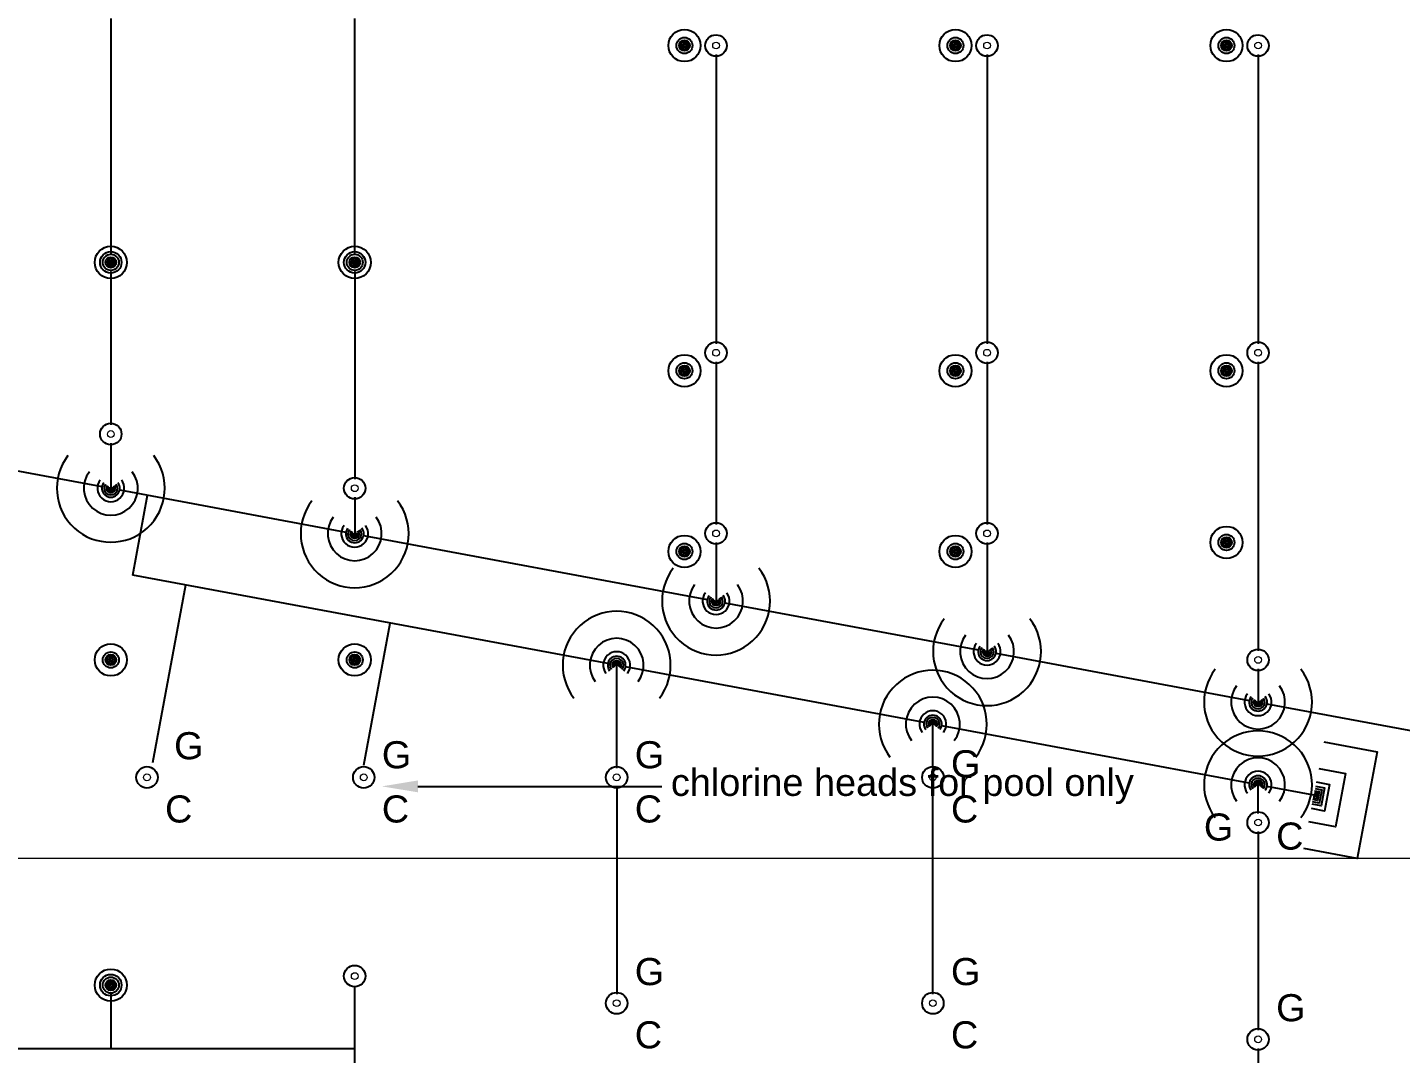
# Model space of a CAD drawing. Extents: x -24247 to 247, y -156 to 1335.
# Drawn here: x -2945 to -2337, y 625 to 1080 of the extents above; entities that cross this region are included whole.
import ezdxf
from ezdxf import colors
from ezdxf.entities.mleader import LeaderData, LeaderLine
from ezdxf.math import Vec2, Vec3

# ---------------------------------------------------------------- set-up
doc = ezdxf.new("R2010")
doc.units = 0
doc.header["$LTSCALE"] = 48
doc.header["$MEASUREMENT"] = 0
for name, color, linetype in [('F-DRYP-N', 3, 'Continuous'), ('F-DRYP-N @ 1 (1)', 3, 'Continuous'), ('F-DRYP-N @ 1 (2)', 3, 'Continuous'), ('F-DRYP-N @ 12', 3, 'Continuous'), ('F-DRYP-N @ 128', 3, 'Continuous'), ('F-DRYP-N @ 16', 3, 'Continuous'), ('F-DRYP-N @ 192', 3, 'Continuous'), ('F-DRYP-N @ 2', 3, 'Continuous'), ('F-DRYP-N @ 24', 3, 'Continuous'), ('F-DRYP-N @ 384', 3, 'Continuous'), ('F-DRYP-N @ 4', 3, 'Continuous'), ('F-DRYP-N @ 48', 3, 'Continuous'), ('F-DRYP-N @ 64', 3, 'Continuous'), ('F-DRYP-N @ 768', 3, 'Continuous'), ('F-DRYP-N @ 8', 3, 'Continuous'), ('F-DRYP-N @ 96', 3, 'Continuous'), ('F-SPRK-HEAD-N', 2, 'Continuous'), ('F-SPRK-HEAD-N @ 1 (1)', 2, 'Continuous'), ('F-SPRK-HEAD-N @ 1 (2)', 2, 'Continuous'), ('F-SPRK-HEAD-N @ 128', 2, 'Continuous'), ('F-SPRK-HEAD-N @ 192', 2, 'Continuous'), ('F-SPRK-HEAD-N @ 48', 2, 'Continuous'), ('F-SPRK-HEAD-N @ 64', 2, 'Continuous'), ('F-SPRK-HEAD-N @ 96', 2, 'Continuous')]:
    doc.layers.add(name, color=color, linetype=linetype)
doc.layers.add('G-ANNO-TEXT', color=70, linetype='Continuous', lineweight=0)
doc.styles.add('Arial', font='arial.ttf')

# ---------------------------------------------------------------- blocks, each defined once
blk = doc.blocks.new('*U14')
blk.add_circle((0, 0), 0.0371)
at = {"color": 7, "lineweight": 0}
blk.add_circle((0, 0), 0.0117, dxfattribs=at)
blk = doc.blocks.new('*U463')
at = {"layer": 'F-SPRK-HEAD-N @ 1 (1)'}
blk.add_blockref('*U14', (-2908, 655.74), dxfattribs=at)
at = {"layer": 'F-SPRK-HEAD-N @ 1 (2)'}
blk.add_blockref('*U14', (-2908, 655.74), dxfattribs=at)
at = {"layer": 'F-SPRK-HEAD-N @ 128', "xscale": 128, "yscale": 128, "zscale": 128}
blk.add_blockref('*U14', (-2908, 655.74), dxfattribs=at)
at = {"layer": 'F-SPRK-HEAD-N @ 192', "xscale": 192, "yscale": 192, "zscale": 192}
blk.add_blockref('*U14', (-2908, 655.74), dxfattribs=at)
at = {"layer": 'F-SPRK-HEAD-N @ 48', "xscale": 48, "yscale": 48, "zscale": 48}
blk.add_blockref('*U14', (-2908, 655.74), dxfattribs=at)
at = {"layer": 'F-SPRK-HEAD-N @ 64', "xscale": 64, "yscale": 64, "zscale": 64}
blk.add_blockref('*U14', (-2908, 655.74), dxfattribs=at)
at = {"layer": 'F-SPRK-HEAD-N @ 96', "xscale": 96, "yscale": 96, "zscale": 96}
blk.add_blockref('*U14', (-2908, 655.74), dxfattribs=at)
blk = doc.blocks.new('*U464')
at = {"layer": 'F-SPRK-HEAD-N @ 1 (1)'}
blk.add_blockref('*U14', (-2908, 799.74), dxfattribs=at)
at = {"layer": 'F-SPRK-HEAD-N @ 1 (2)'}
blk.add_blockref('*U14', (-2908, 799.74), dxfattribs=at)
at = {"layer": 'F-SPRK-HEAD-N @ 128', "xscale": 128, "yscale": 128, "zscale": 128}
blk.add_blockref('*U14', (-2908, 899.74), dxfattribs=at)
at = {"layer": 'F-SPRK-HEAD-N @ 192', "xscale": 192, "yscale": 192, "zscale": 192}
blk.add_blockref('*U14', (-2908, 799.74), dxfattribs=at)
at = {"layer": 'F-SPRK-HEAD-N @ 48', "xscale": 48, "yscale": 48, "zscale": 48}
blk.add_blockref('*U14', (-2908, 799.74), dxfattribs=at)
at = {"layer": 'F-SPRK-HEAD-N @ 64', "xscale": 64, "yscale": 64, "zscale": 64}
blk.add_blockref('*U14', (-2908, 799.74), dxfattribs=at)
at = {"layer": 'F-SPRK-HEAD-N @ 96', "xscale": 96, "yscale": 96, "zscale": 96}
blk.add_blockref('*U14', (-2908, 799.74), dxfattribs=at)
blk = doc.blocks.new('*U674')
at = {"layer": 'F-SPRK-HEAD-N @ 1 (1)'}
blk.add_blockref('*U14', (-2800, 799.74), dxfattribs=at)
at = {"layer": 'F-SPRK-HEAD-N @ 1 (2)'}
blk.add_blockref('*U14', (-2800, 799.74), dxfattribs=at)
at = {"layer": 'F-SPRK-HEAD-N @ 128', "xscale": 128, "yscale": 128, "zscale": 128}
blk.add_blockref('*U14', (-2800, 875.74), dxfattribs=at)
at = {"layer": 'F-SPRK-HEAD-N @ 192', "xscale": 192, "yscale": 192, "zscale": 192}
blk.add_blockref('*U14', (-2800, 799.74), dxfattribs=at)
at = {"layer": 'F-SPRK-HEAD-N @ 48', "xscale": 48, "yscale": 48, "zscale": 48}
blk.add_blockref('*U14', (-2800, 799.74), dxfattribs=at)
at = {"layer": 'F-SPRK-HEAD-N @ 64', "xscale": 64, "yscale": 64, "zscale": 64}
blk.add_blockref('*U14', (-2800, 799.74), dxfattribs=at)
at = {"layer": 'F-SPRK-HEAD-N @ 96', "xscale": 96, "yscale": 96, "zscale": 96}
blk.add_blockref('*U14', (-2800, 799.74), dxfattribs=at)
blk = doc.blocks.new('*U675')
at = {"layer": 'F-SPRK-HEAD-N @ 1 (1)'}
blk.add_blockref('*U14', (-2800, 975.74), dxfattribs=at)
at = {"layer": 'F-SPRK-HEAD-N @ 1 (2)'}
blk.add_blockref('*U14', (-2800, 975.74), dxfattribs=at)
at = {"layer": 'F-SPRK-HEAD-N @ 128', "xscale": 128, "yscale": 128, "zscale": 128}
blk.add_blockref('*U14', (-2800, 975.74), dxfattribs=at)
at = {"layer": 'F-SPRK-HEAD-N @ 192', "xscale": 192, "yscale": 192, "zscale": 192}
blk.add_blockref('*U14', (-2800, 975.74), dxfattribs=at)
at = {"layer": 'F-SPRK-HEAD-N @ 48', "xscale": 48, "yscale": 48, "zscale": 48}
blk.add_blockref('*U14', (-2800, 975.74), dxfattribs=at)
at = {"layer": 'F-SPRK-HEAD-N @ 64', "xscale": 64, "yscale": 64, "zscale": 64}
blk.add_blockref('*U14', (-2800, 975.74), dxfattribs=at)
at = {"layer": 'F-SPRK-HEAD-N @ 96', "xscale": 96, "yscale": 96, "zscale": 96}
blk.add_blockref('*U14', (-2800, 975.74), dxfattribs=at)
blk = doc.blocks.new('*U676')
at = {"layer": 'F-SPRK-HEAD-N @ 1 (1)'}
blk.add_blockref('*U14', (-2908, 975.74), dxfattribs=at)
at = {"layer": 'F-SPRK-HEAD-N @ 1 (2)'}
blk.add_blockref('*U14', (-2908, 975.74), dxfattribs=at)
at = {"layer": 'F-SPRK-HEAD-N @ 128', "xscale": 128, "yscale": 128, "zscale": 128}
blk.add_blockref('*U14', (-2908, 975.74), dxfattribs=at)
at = {"layer": 'F-SPRK-HEAD-N @ 192', "xscale": 192, "yscale": 192, "zscale": 192}
blk.add_blockref('*U14', (-2908, 975.74), dxfattribs=at)
at = {"layer": 'F-SPRK-HEAD-N @ 48', "xscale": 48, "yscale": 48, "zscale": 48}
blk.add_blockref('*U14', (-2908, 975.74), dxfattribs=at)
at = {"layer": 'F-SPRK-HEAD-N @ 64', "xscale": 64, "yscale": 64, "zscale": 64}
blk.add_blockref('*U14', (-2908, 975.74), dxfattribs=at)
at = {"layer": 'F-SPRK-HEAD-N @ 96', "xscale": 96, "yscale": 96, "zscale": 96}
blk.add_blockref('*U14', (-2908, 975.74), dxfattribs=at)
blk = doc.blocks.new('*U703')
at = {"layer": 'F-SPRK-HEAD-N @ 1 (1)'}
blk.add_blockref('*U14', (-2414, 927.74), dxfattribs=at)
at = {"layer": 'F-SPRK-HEAD-N @ 1 (2)'}
blk.add_blockref('*U14', (-2414, 927.74), dxfattribs=at)
at = {"layer": 'F-SPRK-HEAD-N @ 128', "xscale": 128, "yscale": 128, "zscale": 128}
blk.add_blockref('*U14', (-2400, 935.74), dxfattribs=at)
at = {"layer": 'F-SPRK-HEAD-N @ 192', "xscale": 192, "yscale": 192, "zscale": 192}
blk.add_blockref('*U14', (-2414, 927.74), dxfattribs=at)
at = {"layer": 'F-SPRK-HEAD-N @ 48', "xscale": 48, "yscale": 48, "zscale": 48}
blk.add_blockref('*U14', (-2414, 927.74), dxfattribs=at)
at = {"layer": 'F-SPRK-HEAD-N @ 64', "xscale": 64, "yscale": 64, "zscale": 64}
blk.add_blockref('*U14', (-2414, 927.74), dxfattribs=at)
at = {"layer": 'F-SPRK-HEAD-N @ 96', "xscale": 96, "yscale": 96, "zscale": 96}
blk.add_blockref('*U14', (-2414, 927.74), dxfattribs=at)
blk = doc.blocks.new('*U704')
at = {"layer": 'F-SPRK-HEAD-N @ 1 (1)'}
blk.add_blockref('*U14', (-2414, 1071.74), dxfattribs=at)
at = {"layer": 'F-SPRK-HEAD-N @ 1 (2)'}
blk.add_blockref('*U14', (-2414, 1071.74), dxfattribs=at)
at = {"layer": 'F-SPRK-HEAD-N @ 128', "xscale": 128, "yscale": 128, "zscale": 128}
blk.add_blockref('*U14', (-2400, 1071.74), dxfattribs=at)
at = {"layer": 'F-SPRK-HEAD-N @ 192', "xscale": 192, "yscale": 192, "zscale": 192}
blk.add_blockref('*U14', (-2414, 1071.74), dxfattribs=at)
at = {"layer": 'F-SPRK-HEAD-N @ 48', "xscale": 48, "yscale": 48, "zscale": 48}
blk.add_blockref('*U14', (-2414, 1071.74), dxfattribs=at)
at = {"layer": 'F-SPRK-HEAD-N @ 64', "xscale": 64, "yscale": 64, "zscale": 64}
blk.add_blockref('*U14', (-2414, 1071.74), dxfattribs=at)
at = {"layer": 'F-SPRK-HEAD-N @ 96', "xscale": 96, "yscale": 96, "zscale": 96}
blk.add_blockref('*U14', (-2414, 1071.74), dxfattribs=at)
blk = doc.blocks.new('*U705')
at = {"layer": 'F-SPRK-HEAD-N @ 1 (1)'}
blk.add_blockref('*U14', (-2414, 851.74), dxfattribs=at)
at = {"layer": 'F-SPRK-HEAD-N @ 1 (2)'}
blk.add_blockref('*U14', (-2414, 851.74), dxfattribs=at)
at = {"layer": 'F-SPRK-HEAD-N @ 128', "xscale": 128, "yscale": 128, "zscale": 128}
blk.add_blockref('*U14', (-2400, 799.74), dxfattribs=at)
at = {"layer": 'F-SPRK-HEAD-N @ 192', "xscale": 192, "yscale": 192, "zscale": 192}
blk.add_blockref('*U14', (-2414, 851.74), dxfattribs=at)
at = {"layer": 'F-SPRK-HEAD-N @ 48', "xscale": 48, "yscale": 48, "zscale": 48}
blk.add_blockref('*U14', (-2414, 851.74), dxfattribs=at)
at = {"layer": 'F-SPRK-HEAD-N @ 64', "xscale": 64, "yscale": 64, "zscale": 64}
blk.add_blockref('*U14', (-2414, 851.74), dxfattribs=at)
at = {"layer": 'F-SPRK-HEAD-N @ 96', "xscale": 96, "yscale": 96, "zscale": 96}
blk.add_blockref('*U14', (-2414, 851.74), dxfattribs=at)
blk = doc.blocks.new('*U706')
at = {"layer": 'F-SPRK-HEAD-N @ 1 (1)'}
blk.add_blockref('*U14', (-2534, 927.74), dxfattribs=at)
at = {"layer": 'F-SPRK-HEAD-N @ 1 (2)'}
blk.add_blockref('*U14', (-2534, 927.74), dxfattribs=at)
at = {"layer": 'F-SPRK-HEAD-N @ 128', "xscale": 128, "yscale": 128, "zscale": 128}
blk.add_blockref('*U14', (-2520, 935.74), dxfattribs=at)
at = {"layer": 'F-SPRK-HEAD-N @ 192', "xscale": 192, "yscale": 192, "zscale": 192}
blk.add_blockref('*U14', (-2534, 927.74), dxfattribs=at)
at = {"layer": 'F-SPRK-HEAD-N @ 48', "xscale": 48, "yscale": 48, "zscale": 48}
blk.add_blockref('*U14', (-2534, 927.74), dxfattribs=at)
at = {"layer": 'F-SPRK-HEAD-N @ 64', "xscale": 64, "yscale": 64, "zscale": 64}
blk.add_blockref('*U14', (-2534, 927.74), dxfattribs=at)
at = {"layer": 'F-SPRK-HEAD-N @ 96', "xscale": 96, "yscale": 96, "zscale": 96}
blk.add_blockref('*U14', (-2534, 927.74), dxfattribs=at)
blk = doc.blocks.new('*U707')
at = {"layer": 'F-SPRK-HEAD-N @ 1 (1)'}
blk.add_blockref('*U14', (-2534, 1071.74), dxfattribs=at)
at = {"layer": 'F-SPRK-HEAD-N @ 1 (2)'}
blk.add_blockref('*U14', (-2534, 1071.74), dxfattribs=at)
at = {"layer": 'F-SPRK-HEAD-N @ 128', "xscale": 128, "yscale": 128, "zscale": 128}
blk.add_blockref('*U14', (-2520, 1071.74), dxfattribs=at)
at = {"layer": 'F-SPRK-HEAD-N @ 192', "xscale": 192, "yscale": 192, "zscale": 192}
blk.add_blockref('*U14', (-2534, 1071.74), dxfattribs=at)
at = {"layer": 'F-SPRK-HEAD-N @ 48', "xscale": 48, "yscale": 48, "zscale": 48}
blk.add_blockref('*U14', (-2534, 1071.74), dxfattribs=at)
at = {"layer": 'F-SPRK-HEAD-N @ 64', "xscale": 64, "yscale": 64, "zscale": 64}
blk.add_blockref('*U14', (-2534, 1071.74), dxfattribs=at)
at = {"layer": 'F-SPRK-HEAD-N @ 96', "xscale": 96, "yscale": 96, "zscale": 96}
blk.add_blockref('*U14', (-2534, 1071.74), dxfattribs=at)
blk = doc.blocks.new('*U708')
at = {"layer": 'F-SPRK-HEAD-N @ 1 (1)'}
blk.add_blockref('*U14', (-2534, 847.74), dxfattribs=at)
at = {"layer": 'F-SPRK-HEAD-N @ 1 (2)'}
blk.add_blockref('*U14', (-2534, 847.74), dxfattribs=at)
at = {"layer": 'F-SPRK-HEAD-N @ 128', "xscale": 128, "yscale": 128, "zscale": 128}
blk.add_blockref('*U14', (-2520, 855.74), dxfattribs=at)
at = {"layer": 'F-SPRK-HEAD-N @ 192', "xscale": 192, "yscale": 192, "zscale": 192}
blk.add_blockref('*U14', (-2534, 847.74), dxfattribs=at)
at = {"layer": 'F-SPRK-HEAD-N @ 48', "xscale": 48, "yscale": 48, "zscale": 48}
blk.add_blockref('*U14', (-2534, 847.74), dxfattribs=at)
at = {"layer": 'F-SPRK-HEAD-N @ 64', "xscale": 64, "yscale": 64, "zscale": 64}
blk.add_blockref('*U14', (-2534, 847.74), dxfattribs=at)
at = {"layer": 'F-SPRK-HEAD-N @ 96', "xscale": 96, "yscale": 96, "zscale": 96}
blk.add_blockref('*U14', (-2534, 847.74), dxfattribs=at)
blk = doc.blocks.new('*U709')
at = {"layer": 'F-SPRK-HEAD-N @ 1 (1)'}
blk.add_blockref('*U14', (-2654, 927.74), dxfattribs=at)
at = {"layer": 'F-SPRK-HEAD-N @ 1 (2)'}
blk.add_blockref('*U14', (-2654, 927.74), dxfattribs=at)
at = {"layer": 'F-SPRK-HEAD-N @ 128', "xscale": 128, "yscale": 128, "zscale": 128}
blk.add_blockref('*U14', (-2640, 935.74), dxfattribs=at)
at = {"layer": 'F-SPRK-HEAD-N @ 192', "xscale": 192, "yscale": 192, "zscale": 192}
blk.add_blockref('*U14', (-2654, 927.74), dxfattribs=at)
at = {"layer": 'F-SPRK-HEAD-N @ 48', "xscale": 48, "yscale": 48, "zscale": 48}
blk.add_blockref('*U14', (-2654, 927.74), dxfattribs=at)
at = {"layer": 'F-SPRK-HEAD-N @ 64', "xscale": 64, "yscale": 64, "zscale": 64}
blk.add_blockref('*U14', (-2654, 927.74), dxfattribs=at)
at = {"layer": 'F-SPRK-HEAD-N @ 96', "xscale": 96, "yscale": 96, "zscale": 96}
blk.add_blockref('*U14', (-2654, 927.74), dxfattribs=at)
blk = doc.blocks.new('*U710')
at = {"layer": 'F-SPRK-HEAD-N @ 1 (1)'}
blk.add_blockref('*U14', (-2654, 1071.74), dxfattribs=at)
at = {"layer": 'F-SPRK-HEAD-N @ 1 (2)'}
blk.add_blockref('*U14', (-2654, 1071.74), dxfattribs=at)
at = {"layer": 'F-SPRK-HEAD-N @ 128', "xscale": 128, "yscale": 128, "zscale": 128}
blk.add_blockref('*U14', (-2640, 1071.74), dxfattribs=at)
at = {"layer": 'F-SPRK-HEAD-N @ 192', "xscale": 192, "yscale": 192, "zscale": 192}
blk.add_blockref('*U14', (-2654, 1071.74), dxfattribs=at)
at = {"layer": 'F-SPRK-HEAD-N @ 48', "xscale": 48, "yscale": 48, "zscale": 48}
blk.add_blockref('*U14', (-2654, 1071.74), dxfattribs=at)
at = {"layer": 'F-SPRK-HEAD-N @ 64', "xscale": 64, "yscale": 64, "zscale": 64}
blk.add_blockref('*U14', (-2654, 1071.74), dxfattribs=at)
at = {"layer": 'F-SPRK-HEAD-N @ 96', "xscale": 96, "yscale": 96, "zscale": 96}
blk.add_blockref('*U14', (-2654, 1071.74), dxfattribs=at)
blk = doc.blocks.new('*U711')
at = {"layer": 'F-SPRK-HEAD-N @ 1 (1)'}
blk.add_blockref('*U14', (-2654, 847.74), dxfattribs=at)
at = {"layer": 'F-SPRK-HEAD-N @ 1 (2)'}
blk.add_blockref('*U14', (-2654, 847.74), dxfattribs=at)
at = {"layer": 'F-SPRK-HEAD-N @ 128', "xscale": 128, "yscale": 128, "zscale": 128}
blk.add_blockref('*U14', (-2640, 855.74), dxfattribs=at)
at = {"layer": 'F-SPRK-HEAD-N @ 192', "xscale": 192, "yscale": 192, "zscale": 192}
blk.add_blockref('*U14', (-2654, 847.74), dxfattribs=at)
at = {"layer": 'F-SPRK-HEAD-N @ 48', "xscale": 48, "yscale": 48, "zscale": 48}
blk.add_blockref('*U14', (-2654, 847.74), dxfattribs=at)
at = {"layer": 'F-SPRK-HEAD-N @ 64', "xscale": 64, "yscale": 64, "zscale": 64}
blk.add_blockref('*U14', (-2654, 847.74), dxfattribs=at)
at = {"layer": 'F-SPRK-HEAD-N @ 96', "xscale": 96, "yscale": 96, "zscale": 96}
blk.add_blockref('*U14', (-2654, 847.74), dxfattribs=at)
blk = doc.blocks.new('*U16')
at = {"linetype": 'Continuous'}
blk.add_lwpolyline([(0, -0.03125), (-0.03125, -0.03125), (-0.03125, 0.03125), (0, 0.03125)], dxfattribs=at)
blk = doc.blocks.new('*U717')
at = {"layer": 'F-DRYP-N @ 1 (1)', "rotation": 169.4416666666679}
blk.add_blockref('*U16', (-2375.31, 739.83), dxfattribs=at)
at = {"layer": 'F-DRYP-N @ 1 (2)', "rotation": 169.4416666666679}
blk.add_blockref('*U16', (-2375.31, 739.83), dxfattribs=at)
at = {"layer": 'F-DRYP-N @ 12', "xscale": 12, "yscale": 12, "zscale": 12, "rotation": 169.4416666666679}
blk.add_blockref('*U16', (-2375.31, 739.83), dxfattribs=at)
at = {"layer": 'F-DRYP-N @ 128', "xscale": 128, "yscale": 128, "zscale": 128, "rotation": 169.4416666666679}
blk.add_blockref('*U16', (-2375.31, 739.83), dxfattribs=at)
at = {"layer": 'F-DRYP-N @ 16', "xscale": 16, "yscale": 16, "zscale": 16, "rotation": 169.4416666666679}
blk.add_blockref('*U16', (-2375.31, 739.83), dxfattribs=at)
at = {"layer": 'F-DRYP-N @ 192', "xscale": 192, "yscale": 192, "zscale": 192, "rotation": 169.4416666666679}
blk.add_blockref('*U16', (-2375.31, 739.83), dxfattribs=at)
at = {"layer": 'F-DRYP-N @ 2', "xscale": 2, "yscale": 2, "zscale": 2, "rotation": 169.4416666666679}
blk.add_blockref('*U16', (-2375.31, 739.83), dxfattribs=at)
at = {"layer": 'F-DRYP-N @ 24', "xscale": 24, "yscale": 24, "zscale": 24, "rotation": 169.4416666666679}
blk.add_blockref('*U16', (-2375.31, 739.83), dxfattribs=at)
at = {"layer": 'F-DRYP-N @ 384', "xscale": 384, "yscale": 384, "zscale": 384, "rotation": 169.4416666666679}
blk.add_blockref('*U16', (-2375.31, 739.83), dxfattribs=at)
at = {"layer": 'F-DRYP-N @ 4', "xscale": 4, "yscale": 4, "zscale": 4, "rotation": 169.4416666666679}
blk.add_blockref('*U16', (-2375.31, 739.83), dxfattribs=at)
at = {"layer": 'F-DRYP-N @ 48', "xscale": 48, "yscale": 48, "zscale": 48, "rotation": 169.4416666666679}
blk.add_blockref('*U16', (-2375.31, 739.83), dxfattribs=at)
at = {"layer": 'F-DRYP-N @ 64', "xscale": 64, "yscale": 64, "zscale": 64, "rotation": 169.4416666666679}
blk.add_blockref('*U16', (-2375.31, 739.83), dxfattribs=at)
at = {"layer": 'F-DRYP-N @ 768', "xscale": 768, "yscale": 768, "zscale": 768, "rotation": 169.4416666666679}
blk.add_blockref('*U16', (-2375.31, 739.83), dxfattribs=at)
at = {"layer": 'F-DRYP-N @ 8', "xscale": 8, "yscale": 8, "zscale": 8, "rotation": 169.4416666666679}
blk.add_blockref('*U16', (-2375.31, 739.83), dxfattribs=at)
at = {"layer": 'F-DRYP-N @ 96', "xscale": 96, "yscale": 96, "zscale": 96, "rotation": 169.4416666666679}
blk.add_blockref('*U16', (-2375.31, 739.83), dxfattribs=at)
blk = doc.blocks.new('*U6')
at = {"linetype": 'Continuous'}
blk.add_arc((0, 0), 0.03112, 232.56697, 127.43303, dxfattribs=at)
blk = doc.blocks.new('*U718')
at = {"layer": 'F-DRYP-N @ 1 (1)', "rotation": 89.99999999999999}
blk.add_blockref('*U6', (-2400, 744.43), dxfattribs=at)
at = {"layer": 'F-DRYP-N @ 1 (2)', "rotation": 89.99999999999999}
blk.add_blockref('*U6', (-2400, 744.43), dxfattribs=at)
at = {"layer": 'F-DRYP-N @ 12', "xscale": 12, "yscale": 12, "zscale": 12, "rotation": 89.99999999999999}
blk.add_blockref('*U6', (-2400, 744.43), dxfattribs=at)
at = {"layer": 'F-DRYP-N @ 128', "xscale": 128, "yscale": 128, "zscale": 128, "rotation": 89.99999999999999}
blk.add_blockref('*U6', (-2400, 744.43), dxfattribs=at)
at = {"layer": 'F-DRYP-N @ 16', "xscale": 16, "yscale": 16, "zscale": 16, "rotation": 89.99999999999999}
blk.add_blockref('*U6', (-2400, 744.43), dxfattribs=at)
at = {"layer": 'F-DRYP-N @ 192', "xscale": 192, "yscale": 192, "zscale": 192, "rotation": 89.99999999999999}
blk.add_blockref('*U6', (-2400, 744.43), dxfattribs=at)
at = {"layer": 'F-DRYP-N @ 2', "xscale": 2, "yscale": 2, "zscale": 2, "rotation": 89.99999999999999}
blk.add_blockref('*U6', (-2400, 744.43), dxfattribs=at)
at = {"layer": 'F-DRYP-N @ 24', "xscale": 24, "yscale": 24, "zscale": 24, "rotation": 89.99999999999999}
blk.add_blockref('*U6', (-2400, 744.43), dxfattribs=at)
at = {"layer": 'F-DRYP-N @ 384', "xscale": 384, "yscale": 384, "zscale": 384, "rotation": 89.99999999999999}
blk.add_blockref('*U6', (-2400, 744.43), dxfattribs=at)
at = {"layer": 'F-DRYP-N @ 4', "xscale": 4, "yscale": 4, "zscale": 4, "rotation": 89.99999999999999}
blk.add_blockref('*U6', (-2400, 744.43), dxfattribs=at)
at = {"layer": 'F-DRYP-N @ 48', "xscale": 48, "yscale": 48, "zscale": 48, "rotation": 89.99999999999999}
blk.add_blockref('*U6', (-2400, 744.43), dxfattribs=at)
at = {"layer": 'F-DRYP-N @ 64', "xscale": 64, "yscale": 64, "zscale": 64, "rotation": 89.99999999999999}
blk.add_blockref('*U6', (-2400, 744.43), dxfattribs=at)
at = {"layer": 'F-DRYP-N @ 768', "xscale": 768, "yscale": 768, "zscale": 768, "rotation": 89.99999999999999}
blk.add_blockref('*U6', (-2400, 744.43), dxfattribs=at)
at = {"layer": 'F-DRYP-N @ 8', "xscale": 8, "yscale": 8, "zscale": 8, "rotation": 89.99999999999999}
blk.add_blockref('*U6', (-2400, 744.43), dxfattribs=at)
at = {"layer": 'F-DRYP-N @ 96', "xscale": 96, "yscale": 96, "zscale": 96, "rotation": 89.99999999999999}
blk.add_blockref('*U6', (-2400, 744.43), dxfattribs=at)
blk = doc.blocks.new('*U719')
at = {"layer": 'F-DRYP-N @ 1 (1)', "rotation": 89.99999999999999}
blk.add_blockref('*U6', (-2544, 771.27), dxfattribs=at)
at = {"layer": 'F-DRYP-N @ 1 (2)', "rotation": 89.99999999999999}
blk.add_blockref('*U6', (-2544, 771.27), dxfattribs=at)
at = {"layer": 'F-DRYP-N @ 12', "xscale": 12, "yscale": 12, "zscale": 12, "rotation": 89.99999999999999}
blk.add_blockref('*U6', (-2544, 771.27), dxfattribs=at)
at = {"layer": 'F-DRYP-N @ 128', "xscale": 128, "yscale": 128, "zscale": 128, "rotation": 89.99999999999999}
blk.add_blockref('*U6', (-2544, 771.27), dxfattribs=at)
at = {"layer": 'F-DRYP-N @ 16', "xscale": 16, "yscale": 16, "zscale": 16, "rotation": 89.99999999999999}
blk.add_blockref('*U6', (-2544, 771.27), dxfattribs=at)
at = {"layer": 'F-DRYP-N @ 192', "xscale": 192, "yscale": 192, "zscale": 192, "rotation": 89.99999999999999}
blk.add_blockref('*U6', (-2544, 771.27), dxfattribs=at)
at = {"layer": 'F-DRYP-N @ 2', "xscale": 2, "yscale": 2, "zscale": 2, "rotation": 89.99999999999999}
blk.add_blockref('*U6', (-2544, 771.27), dxfattribs=at)
at = {"layer": 'F-DRYP-N @ 24', "xscale": 24, "yscale": 24, "zscale": 24, "rotation": 89.99999999999999}
blk.add_blockref('*U6', (-2544, 771.27), dxfattribs=at)
at = {"layer": 'F-DRYP-N @ 384', "xscale": 384, "yscale": 384, "zscale": 384, "rotation": 89.99999999999999}
blk.add_blockref('*U6', (-2544, 771.27), dxfattribs=at)
at = {"layer": 'F-DRYP-N @ 4', "xscale": 4, "yscale": 4, "zscale": 4, "rotation": 89.99999999999999}
blk.add_blockref('*U6', (-2544, 771.27), dxfattribs=at)
at = {"layer": 'F-DRYP-N @ 48', "xscale": 48, "yscale": 48, "zscale": 48, "rotation": 89.99999999999999}
blk.add_blockref('*U6', (-2544, 771.27), dxfattribs=at)
at = {"layer": 'F-DRYP-N @ 64', "xscale": 64, "yscale": 64, "zscale": 64, "rotation": 89.99999999999999}
blk.add_blockref('*U6', (-2544, 771.27), dxfattribs=at)
at = {"layer": 'F-DRYP-N @ 768', "xscale": 768, "yscale": 768, "zscale": 768, "rotation": 89.99999999999999}
blk.add_blockref('*U6', (-2544, 771.27), dxfattribs=at)
at = {"layer": 'F-DRYP-N @ 8', "xscale": 8, "yscale": 8, "zscale": 8, "rotation": 89.99999999999999}
blk.add_blockref('*U6', (-2544, 771.27), dxfattribs=at)
at = {"layer": 'F-DRYP-N @ 96', "xscale": 96, "yscale": 96, "zscale": 96, "rotation": 89.99999999999999}
blk.add_blockref('*U6', (-2544, 771.27), dxfattribs=at)
blk = doc.blocks.new('*U720')
at = {"layer": 'F-DRYP-N @ 1 (1)', "rotation": 89.99999999999999}
blk.add_blockref('*U6', (-2684, 797.37), dxfattribs=at)
at = {"layer": 'F-DRYP-N @ 1 (2)', "rotation": 89.99999999999999}
blk.add_blockref('*U6', (-2684, 797.37), dxfattribs=at)
at = {"layer": 'F-DRYP-N @ 12', "xscale": 12, "yscale": 12, "zscale": 12, "rotation": 89.99999999999999}
blk.add_blockref('*U6', (-2684, 797.37), dxfattribs=at)
at = {"layer": 'F-DRYP-N @ 128', "xscale": 128, "yscale": 128, "zscale": 128, "rotation": 89.99999999999999}
blk.add_blockref('*U6', (-2684, 797.37), dxfattribs=at)
at = {"layer": 'F-DRYP-N @ 16', "xscale": 16, "yscale": 16, "zscale": 16, "rotation": 89.99999999999999}
blk.add_blockref('*U6', (-2684, 797.37), dxfattribs=at)
at = {"layer": 'F-DRYP-N @ 192', "xscale": 192, "yscale": 192, "zscale": 192, "rotation": 89.99999999999999}
blk.add_blockref('*U6', (-2684, 797.37), dxfattribs=at)
at = {"layer": 'F-DRYP-N @ 2', "xscale": 2, "yscale": 2, "zscale": 2, "rotation": 89.99999999999999}
blk.add_blockref('*U6', (-2684, 797.37), dxfattribs=at)
at = {"layer": 'F-DRYP-N @ 24', "xscale": 24, "yscale": 24, "zscale": 24, "rotation": 89.99999999999999}
blk.add_blockref('*U6', (-2684, 797.37), dxfattribs=at)
at = {"layer": 'F-DRYP-N @ 384', "xscale": 384, "yscale": 384, "zscale": 384, "rotation": 89.99999999999999}
blk.add_blockref('*U6', (-2684, 797.37), dxfattribs=at)
at = {"layer": 'F-DRYP-N @ 4', "xscale": 4, "yscale": 4, "zscale": 4, "rotation": 89.99999999999999}
blk.add_blockref('*U6', (-2684, 797.37), dxfattribs=at)
at = {"layer": 'F-DRYP-N @ 48', "xscale": 48, "yscale": 48, "zscale": 48, "rotation": 89.99999999999999}
blk.add_blockref('*U6', (-2684, 797.37), dxfattribs=at)
at = {"layer": 'F-DRYP-N @ 64', "xscale": 64, "yscale": 64, "zscale": 64, "rotation": 89.99999999999999}
blk.add_blockref('*U6', (-2684, 797.37), dxfattribs=at)
at = {"layer": 'F-DRYP-N @ 768', "xscale": 768, "yscale": 768, "zscale": 768, "rotation": 89.99999999999999}
blk.add_blockref('*U6', (-2684, 797.37), dxfattribs=at)
at = {"layer": 'F-DRYP-N @ 8', "xscale": 8, "yscale": 8, "zscale": 8, "rotation": 89.99999999999999}
blk.add_blockref('*U6', (-2684, 797.37), dxfattribs=at)
at = {"layer": 'F-DRYP-N @ 96', "xscale": 96, "yscale": 96, "zscale": 96, "rotation": 89.99999999999999}
blk.add_blockref('*U6', (-2684, 797.37), dxfattribs=at)
blk = doc.blocks.new('*U722')
at = {"layer": 'F-DRYP-N @ 1 (1)', "rotation": 269.9999999999997}
blk.add_blockref('*U6', (-2908, 875.74), dxfattribs=at)
at = {"layer": 'F-DRYP-N @ 1 (2)', "rotation": 269.9999999999997}
blk.add_blockref('*U6', (-2908, 875.74), dxfattribs=at)
at = {"layer": 'F-DRYP-N @ 12', "xscale": 12, "yscale": 12, "zscale": 12, "rotation": 269.9999999999997}
blk.add_blockref('*U6', (-2908, 875.74), dxfattribs=at)
at = {"layer": 'F-DRYP-N @ 128', "xscale": 128, "yscale": 128, "zscale": 128, "rotation": 269.9999999999997}
blk.add_blockref('*U6', (-2908, 875.74), dxfattribs=at)
at = {"layer": 'F-DRYP-N @ 16', "xscale": 16, "yscale": 16, "zscale": 16, "rotation": 269.9999999999997}
blk.add_blockref('*U6', (-2908, 875.74), dxfattribs=at)
at = {"layer": 'F-DRYP-N @ 192', "xscale": 192, "yscale": 192, "zscale": 192, "rotation": 269.9999999999997}
blk.add_blockref('*U6', (-2908, 875.74), dxfattribs=at)
at = {"layer": 'F-DRYP-N @ 2', "xscale": 2, "yscale": 2, "zscale": 2, "rotation": 269.9999999999997}
blk.add_blockref('*U6', (-2908, 875.74), dxfattribs=at)
at = {"layer": 'F-DRYP-N @ 24', "xscale": 24, "yscale": 24, "zscale": 24, "rotation": 269.9999999999997}
blk.add_blockref('*U6', (-2908, 875.74), dxfattribs=at)
at = {"layer": 'F-DRYP-N @ 384', "xscale": 384, "yscale": 384, "zscale": 384, "rotation": 269.9999999999997}
blk.add_blockref('*U6', (-2908, 875.74), dxfattribs=at)
at = {"layer": 'F-DRYP-N @ 4', "xscale": 4, "yscale": 4, "zscale": 4, "rotation": 269.9999999999997}
blk.add_blockref('*U6', (-2908, 875.74), dxfattribs=at)
at = {"layer": 'F-DRYP-N @ 48', "xscale": 48, "yscale": 48, "zscale": 48, "rotation": 269.9999999999997}
blk.add_blockref('*U6', (-2908, 875.74), dxfattribs=at)
at = {"layer": 'F-DRYP-N @ 64', "xscale": 64, "yscale": 64, "zscale": 64, "rotation": 269.9999999999997}
blk.add_blockref('*U6', (-2908, 875.74), dxfattribs=at)
at = {"layer": 'F-DRYP-N @ 768', "xscale": 768, "yscale": 768, "zscale": 768, "rotation": 269.9999999999997}
blk.add_blockref('*U6', (-2908, 875.74), dxfattribs=at)
at = {"layer": 'F-DRYP-N @ 8', "xscale": 8, "yscale": 8, "zscale": 8, "rotation": 269.9999999999997}
blk.add_blockref('*U6', (-2908, 875.74), dxfattribs=at)
at = {"layer": 'F-DRYP-N @ 96', "xscale": 96, "yscale": 96, "zscale": 96, "rotation": 269.9999999999997}
blk.add_blockref('*U6', (-2908, 875.74), dxfattribs=at)
blk = doc.blocks.new('*U723')
at = {"layer": 'F-DRYP-N @ 1 (1)', "rotation": 270}
blk.add_blockref('*U6', (-2800, 855.61), dxfattribs=at)
at = {"layer": 'F-DRYP-N @ 1 (2)', "rotation": 270}
blk.add_blockref('*U6', (-2800, 855.61), dxfattribs=at)
at = {"layer": 'F-DRYP-N @ 12', "xscale": 12, "yscale": 12, "zscale": 12, "rotation": 270}
blk.add_blockref('*U6', (-2800, 855.61), dxfattribs=at)
at = {"layer": 'F-DRYP-N @ 128', "xscale": 128, "yscale": 128, "zscale": 128, "rotation": 270}
blk.add_blockref('*U6', (-2800, 855.61), dxfattribs=at)
at = {"layer": 'F-DRYP-N @ 16', "xscale": 16, "yscale": 16, "zscale": 16, "rotation": 270}
blk.add_blockref('*U6', (-2800, 855.61), dxfattribs=at)
at = {"layer": 'F-DRYP-N @ 192', "xscale": 192, "yscale": 192, "zscale": 192, "rotation": 270}
blk.add_blockref('*U6', (-2800, 855.61), dxfattribs=at)
at = {"layer": 'F-DRYP-N @ 2', "xscale": 2, "yscale": 2, "zscale": 2, "rotation": 270}
blk.add_blockref('*U6', (-2800, 855.61), dxfattribs=at)
at = {"layer": 'F-DRYP-N @ 24', "xscale": 24, "yscale": 24, "zscale": 24, "rotation": 270}
blk.add_blockref('*U6', (-2800, 855.61), dxfattribs=at)
at = {"layer": 'F-DRYP-N @ 384', "xscale": 384, "yscale": 384, "zscale": 384, "rotation": 270}
blk.add_blockref('*U6', (-2800, 855.61), dxfattribs=at)
at = {"layer": 'F-DRYP-N @ 4', "xscale": 4, "yscale": 4, "zscale": 4, "rotation": 270}
blk.add_blockref('*U6', (-2800, 855.61), dxfattribs=at)
at = {"layer": 'F-DRYP-N @ 48', "xscale": 48, "yscale": 48, "zscale": 48, "rotation": 270}
blk.add_blockref('*U6', (-2800, 855.61), dxfattribs=at)
at = {"layer": 'F-DRYP-N @ 64', "xscale": 64, "yscale": 64, "zscale": 64, "rotation": 270}
blk.add_blockref('*U6', (-2800, 855.61), dxfattribs=at)
at = {"layer": 'F-DRYP-N @ 768', "xscale": 768, "yscale": 768, "zscale": 768, "rotation": 270}
blk.add_blockref('*U6', (-2800, 855.61), dxfattribs=at)
at = {"layer": 'F-DRYP-N @ 8', "xscale": 8, "yscale": 8, "zscale": 8, "rotation": 270}
blk.add_blockref('*U6', (-2800, 855.61), dxfattribs=at)
at = {"layer": 'F-DRYP-N @ 96', "xscale": 96, "yscale": 96, "zscale": 96, "rotation": 270}
blk.add_blockref('*U6', (-2800, 855.61), dxfattribs=at)
blk = doc.blocks.new('*U724')
at = {"layer": 'F-DRYP-N @ 1 (1)', "rotation": 270}
blk.add_blockref('*U6', (-2640, 825.79), dxfattribs=at)
at = {"layer": 'F-DRYP-N @ 1 (2)', "rotation": 270}
blk.add_blockref('*U6', (-2640, 825.79), dxfattribs=at)
at = {"layer": 'F-DRYP-N @ 12', "xscale": 12, "yscale": 12, "zscale": 12, "rotation": 270}
blk.add_blockref('*U6', (-2640, 825.79), dxfattribs=at)
at = {"layer": 'F-DRYP-N @ 128', "xscale": 128, "yscale": 128, "zscale": 128, "rotation": 270}
blk.add_blockref('*U6', (-2640, 825.79), dxfattribs=at)
at = {"layer": 'F-DRYP-N @ 16', "xscale": 16, "yscale": 16, "zscale": 16, "rotation": 270}
blk.add_blockref('*U6', (-2640, 825.79), dxfattribs=at)
at = {"layer": 'F-DRYP-N @ 192', "xscale": 192, "yscale": 192, "zscale": 192, "rotation": 270}
blk.add_blockref('*U6', (-2640, 825.79), dxfattribs=at)
at = {"layer": 'F-DRYP-N @ 2', "xscale": 2, "yscale": 2, "zscale": 2, "rotation": 270}
blk.add_blockref('*U6', (-2640, 825.79), dxfattribs=at)
at = {"layer": 'F-DRYP-N @ 24', "xscale": 24, "yscale": 24, "zscale": 24, "rotation": 270}
blk.add_blockref('*U6', (-2640, 825.79), dxfattribs=at)
at = {"layer": 'F-DRYP-N @ 384', "xscale": 384, "yscale": 384, "zscale": 384, "rotation": 270}
blk.add_blockref('*U6', (-2640, 825.79), dxfattribs=at)
at = {"layer": 'F-DRYP-N @ 4', "xscale": 4, "yscale": 4, "zscale": 4, "rotation": 270}
blk.add_blockref('*U6', (-2640, 825.79), dxfattribs=at)
at = {"layer": 'F-DRYP-N @ 48', "xscale": 48, "yscale": 48, "zscale": 48, "rotation": 270}
blk.add_blockref('*U6', (-2640, 825.79), dxfattribs=at)
at = {"layer": 'F-DRYP-N @ 64', "xscale": 64, "yscale": 64, "zscale": 64, "rotation": 270}
blk.add_blockref('*U6', (-2640, 825.79), dxfattribs=at)
at = {"layer": 'F-DRYP-N @ 768', "xscale": 768, "yscale": 768, "zscale": 768, "rotation": 270}
blk.add_blockref('*U6', (-2640, 825.79), dxfattribs=at)
at = {"layer": 'F-DRYP-N @ 8', "xscale": 8, "yscale": 8, "zscale": 8, "rotation": 270}
blk.add_blockref('*U6', (-2640, 825.79), dxfattribs=at)
at = {"layer": 'F-DRYP-N @ 96', "xscale": 96, "yscale": 96, "zscale": 96, "rotation": 270}
blk.add_blockref('*U6', (-2640, 825.79), dxfattribs=at)
blk = doc.blocks.new('*U725')
at = {"layer": 'F-DRYP-N @ 1 (1)', "rotation": 269.9999999999997}
blk.add_blockref('*U6', (-2520, 803.42), dxfattribs=at)
at = {"layer": 'F-DRYP-N @ 1 (2)', "rotation": 269.9999999999997}
blk.add_blockref('*U6', (-2520, 803.42), dxfattribs=at)
at = {"layer": 'F-DRYP-N @ 12', "xscale": 12, "yscale": 12, "zscale": 12, "rotation": 269.9999999999997}
blk.add_blockref('*U6', (-2520, 803.42), dxfattribs=at)
at = {"layer": 'F-DRYP-N @ 128', "xscale": 128, "yscale": 128, "zscale": 128, "rotation": 269.9999999999997}
blk.add_blockref('*U6', (-2520, 803.42), dxfattribs=at)
at = {"layer": 'F-DRYP-N @ 16', "xscale": 16, "yscale": 16, "zscale": 16, "rotation": 269.9999999999997}
blk.add_blockref('*U6', (-2520, 803.42), dxfattribs=at)
at = {"layer": 'F-DRYP-N @ 192', "xscale": 192, "yscale": 192, "zscale": 192, "rotation": 269.9999999999997}
blk.add_blockref('*U6', (-2520, 803.42), dxfattribs=at)
at = {"layer": 'F-DRYP-N @ 2', "xscale": 2, "yscale": 2, "zscale": 2, "rotation": 269.9999999999997}
blk.add_blockref('*U6', (-2520, 803.42), dxfattribs=at)
at = {"layer": 'F-DRYP-N @ 24', "xscale": 24, "yscale": 24, "zscale": 24, "rotation": 269.9999999999997}
blk.add_blockref('*U6', (-2520, 803.42), dxfattribs=at)
at = {"layer": 'F-DRYP-N @ 384', "xscale": 384, "yscale": 384, "zscale": 384, "rotation": 269.9999999999997}
blk.add_blockref('*U6', (-2520, 803.42), dxfattribs=at)
at = {"layer": 'F-DRYP-N @ 4', "xscale": 4, "yscale": 4, "zscale": 4, "rotation": 269.9999999999997}
blk.add_blockref('*U6', (-2520, 803.42), dxfattribs=at)
at = {"layer": 'F-DRYP-N @ 48', "xscale": 48, "yscale": 48, "zscale": 48, "rotation": 269.9999999999997}
blk.add_blockref('*U6', (-2520, 803.42), dxfattribs=at)
at = {"layer": 'F-DRYP-N @ 64', "xscale": 64, "yscale": 64, "zscale": 64, "rotation": 269.9999999999997}
blk.add_blockref('*U6', (-2520, 803.42), dxfattribs=at)
at = {"layer": 'F-DRYP-N @ 768', "xscale": 768, "yscale": 768, "zscale": 768, "rotation": 269.9999999999997}
blk.add_blockref('*U6', (-2520, 803.42), dxfattribs=at)
at = {"layer": 'F-DRYP-N @ 8', "xscale": 8, "yscale": 8, "zscale": 8, "rotation": 269.9999999999997}
blk.add_blockref('*U6', (-2520, 803.42), dxfattribs=at)
at = {"layer": 'F-DRYP-N @ 96', "xscale": 96, "yscale": 96, "zscale": 96, "rotation": 269.9999999999997}
blk.add_blockref('*U6', (-2520, 803.42), dxfattribs=at)
blk = doc.blocks.new('*U726')
at = {"layer": 'F-DRYP-N @ 1 (1)', "rotation": 270}
blk.add_blockref('*U6', (-2400, 781.05), dxfattribs=at)
at = {"layer": 'F-DRYP-N @ 1 (2)', "rotation": 270}
blk.add_blockref('*U6', (-2400, 781.05), dxfattribs=at)
at = {"layer": 'F-DRYP-N @ 12', "xscale": 12, "yscale": 12, "zscale": 12, "rotation": 270}
blk.add_blockref('*U6', (-2400, 781.05), dxfattribs=at)
at = {"layer": 'F-DRYP-N @ 128', "xscale": 128, "yscale": 128, "zscale": 128, "rotation": 270}
blk.add_blockref('*U6', (-2400, 781.05), dxfattribs=at)
at = {"layer": 'F-DRYP-N @ 16', "xscale": 16, "yscale": 16, "zscale": 16, "rotation": 270}
blk.add_blockref('*U6', (-2400, 781.05), dxfattribs=at)
at = {"layer": 'F-DRYP-N @ 192', "xscale": 192, "yscale": 192, "zscale": 192, "rotation": 270}
blk.add_blockref('*U6', (-2400, 781.05), dxfattribs=at)
at = {"layer": 'F-DRYP-N @ 2', "xscale": 2, "yscale": 2, "zscale": 2, "rotation": 270}
blk.add_blockref('*U6', (-2400, 781.05), dxfattribs=at)
at = {"layer": 'F-DRYP-N @ 24', "xscale": 24, "yscale": 24, "zscale": 24, "rotation": 270}
blk.add_blockref('*U6', (-2400, 781.05), dxfattribs=at)
at = {"layer": 'F-DRYP-N @ 384', "xscale": 384, "yscale": 384, "zscale": 384, "rotation": 270}
blk.add_blockref('*U6', (-2400, 781.05), dxfattribs=at)
at = {"layer": 'F-DRYP-N @ 4', "xscale": 4, "yscale": 4, "zscale": 4, "rotation": 270}
blk.add_blockref('*U6', (-2400, 781.05), dxfattribs=at)
at = {"layer": 'F-DRYP-N @ 48', "xscale": 48, "yscale": 48, "zscale": 48, "rotation": 270}
blk.add_blockref('*U6', (-2400, 781.05), dxfattribs=at)
at = {"layer": 'F-DRYP-N @ 64', "xscale": 64, "yscale": 64, "zscale": 64, "rotation": 270}
blk.add_blockref('*U6', (-2400, 781.05), dxfattribs=at)
at = {"layer": 'F-DRYP-N @ 768', "xscale": 768, "yscale": 768, "zscale": 768, "rotation": 270}
blk.add_blockref('*U6', (-2400, 781.05), dxfattribs=at)
at = {"layer": 'F-DRYP-N @ 8', "xscale": 8, "yscale": 8, "zscale": 8, "rotation": 270}
blk.add_blockref('*U6', (-2400, 781.05), dxfattribs=at)
at = {"layer": 'F-DRYP-N @ 96', "xscale": 96, "yscale": 96, "zscale": 96, "rotation": 270}
blk.add_blockref('*U6', (-2400, 781.05), dxfattribs=at)

msp = doc.modelspace()

# ---------------------------------------------------------------- linework, layer by layer
at = {"layer": 'F-DRYP-N'}
for p, q in [((-2908, 1083.74), (-2908, 979.74)), ((-2800, 979.74), (-2800, 1083.74)), ((-2640, 1067.74), (-2640, 939.74)), ((-2520, 1067.74), (-2520, 939.74)), ((-2400, 1067.74), (-2400, 939.74)), ((-2908, 971.74), (-2908, 903.74)), ((-2800, 971.74), (-2800, 879.74)), ((-2640, 931.74), (-2640, 859.74)), ((-2520, 931.74), (-2520, 859.74)), ((-2400, 931.74), (-2400, 803.74)), ((-3028, 898.11), (-2911.92, 876.47)), ((-2908, 895.74), (-2908, 875.74)), ((-2904.08, 875.01), (-2803.92, 856.34)), ((-2898.3, 837.31), (-2891.7, 872.7)), ((-2800, 871.74), (-2800, 855.61)), ((-2796.08, 854.88), (-2643.92, 826.52)), ((-2640, 851.74), (-2640, 825.79)), ((-2520, 851.74), (-2520, 803.42)), ((-2687.92, 798.1), (-2898.3, 837.31)), ((-2889.37, 754.27), (-2874.71, 832.92)), ((-2636.08, 825.06), (-2523.92, 804.15)), ((-2795.99, 753.14), (-2784.27, 816.06)), ((-2516.08, 802.69), (-2403.92, 781.78)), ((-2684, 751.74), (-2684, 797.37)), ((-2547.92, 772), (-2680.08, 796.64)), ((-2400, 795.74), (-2400, 781.05)), ((-2396.08, 780.32), (-2287.92, 760.16)), ((-2544, 751.74), (-2544, 771.27)), ((-2403.92, 745.16), (-2540.08, 770.54)), ((-2684, 743.74), (-2684, 651.74)), ((-2544, 651.74), (-2544, 743.74)), ((-2400, 731.74), (-2400, 744.43)), ((-2375.31, 739.83), (-2396.08, 743.7)), ((-2400, 723.74), (-2400, 635.74)), ((-2908, 651.74), (-2908, 627.74)), ((-2800, 544.49), (-2800, 654.99)), ((-3012, 627.74), (-2800, 627.74)), ((-2400, 627.74), (-2400, 531.74))]:
    msp.add_line(p, q, dxfattribs=at)

# ---------------------------------------------------------------- block references
for name in ['*U722', '*U723', '*U724', '*U720', '*U725', '*U719', '*U726', '*U718', '*U717']:
    msp.add_blockref(name, (0, 0), dxfattribs=at)
at = {"layer": 'F-SPRK-HEAD-N'}
for name in ['*U710', '*U707', '*U704', '*U676', '*U675', '*U709', '*U706', '*U703', '*U464', '*U674', '*U711', '*U708', '*U705', '*U463']:
    msp.add_blockref(name, (0, 0), dxfattribs=at)
at = {"layer": 'F-SPRK-HEAD-N @ 128', "xscale": 128, "yscale": 128, "zscale": 128}
for p in [(-2892, 747.74), (-2796, 747.74), (-2684, 747.74), (-2544, 747.74), (-2400, 727.74), (-2800, 659.74), (-2684, 647.74), (-2544, 647.74), (-2400, 631.74)]:
    msp.add_blockref('*U14', p, dxfattribs=at)

# ---------------------------------------------------------------- texts
at = {"layer": 'G-ANNO-TEXT', "char_height": 12, "attachment_point": 1, "style": 'Arial'}
for s, width, insert in [('G', 52, (-2880, 767.74)), ('G', 52, (-2788, 763.74)), ('G', 52, (-2676, 763.74)), ('G', 52, (-2536, 759.74)), ('C', 80, (-2884, 739.74)), ('C', 80, (-2788, 739.74)), ('C', 80, (-2676, 739.74)), ('C', 80, (-2536, 739.74)), ('G', 52, (-2424, 731.74)), ('C', 80, (-2392, 727.74)), ('G', 52, (-2676, 667.74)), ('G', 52, (-2536, 667.74)), ('G', 52, (-2392, 651.74)), ('C', 80, (-2676, 639.74)), ('C', 80, (-2536, 639.74))]:
    msp.add_mtext_dynamic_manual_height_columns(s, width=width, gutter_width=60, heights=[0], dxfattribs=dict(at, insert=insert))

# ---------------------------------------------------------------- leaders
at = {"layer": 'DEFPOINTS'}
ml = msp.add_multileader_mtext('Standard', dxfattribs=at)
ml.set_content('chlorine heads for pool only', color=256, style='Arial')
ml.set_leader_properties(color=256, linetype='ByLayer', lineweight=-1)
ml.build(insert=Vec2(0, 0))
ml.multileader.update_dxf_attribs({"has_dogleg": 0, "dogleg_length": 0.125, "arrow_head_size": 16, "scale": 128})
ctx = ml.context
ctx.base_point, ctx.scale, ctx.char_height, ctx.arrow_head_size, ctx.landing_gap_size, ctx.plane_origin = Vec3(-2664, 743.74), 128, 12, 16, 4, Vec3(-2788, 743.74)
notes = []
notes.append((ctx, [(0, (1, 1, 0), (-2680, 743.74), (1, 0), 16, [(0, [(-2788, 743.74), (-2716, 743.74)], 0, [])])]))
ctx.mtext.insert, ctx.mtext.flow_direction = Vec3(-2660, 751.51), 5
at = {"layer": 'G-ANNO-TEXT'}
ml = msp.add_multileader_mtext('Standard', dxfattribs=at)
ml.set_content('AUXILIARY DRAIN VALVE UNDER BEAM', color=256, style='Arial')
ml.set_leader_properties(color=256, linetype='ByLayer', lineweight=-1)
ml.build(insert=Vec2(0, 0))
ml.multileader.update_dxf_attribs({"has_dogleg": 0, "dogleg_length": 0.125, "arrow_head_size": 16, "scale": 128})
ctx = ml.context
ctx.base_point, ctx.scale, ctx.char_height, ctx.arrow_head_size, ctx.landing_gap_size, ctx.plane_origin = Vec3(-3597.19, 711.74), 128, 12, 16, 4, Vec3(-1608, 671.74)
ctx.text_align_type = 2
notes.append((ctx, [(0, (1, 1, 0), (-3464, 711.74), (-1, 0), 16, [(0, [(-1608, 671.74), (-1660, 711.74)], 0, [])])]))
ctx.mtext.insert, ctx.mtext.width, ctx.mtext.alignment, ctx.mtext.flow_direction = Vec3(-3484, 717.85), 131.2058, 3, 5
for ctx, leaders in notes:
    for number, flags, end, landing, length, lines in leaders:
        leader = LeaderData()
        leader.index, (leader.has_last_leader_line, leader.has_dogleg_vector, leader.attachment_direction) = number, flags
        leader.last_leader_point, leader.dogleg_vector, leader.dogleg_length = Vec3(end), Vec3(landing), length
        for number, points, colour, breaks in lines:
            line = LeaderLine()
            line.index, line.vertices, line.color, line.breaks = number, Vec3.list(points), colors.encode_raw_color(colour), breaks
            leader.lines.append(line)
        ctx.leaders.append(leader)

doc.saveas('drawing.dxf')
